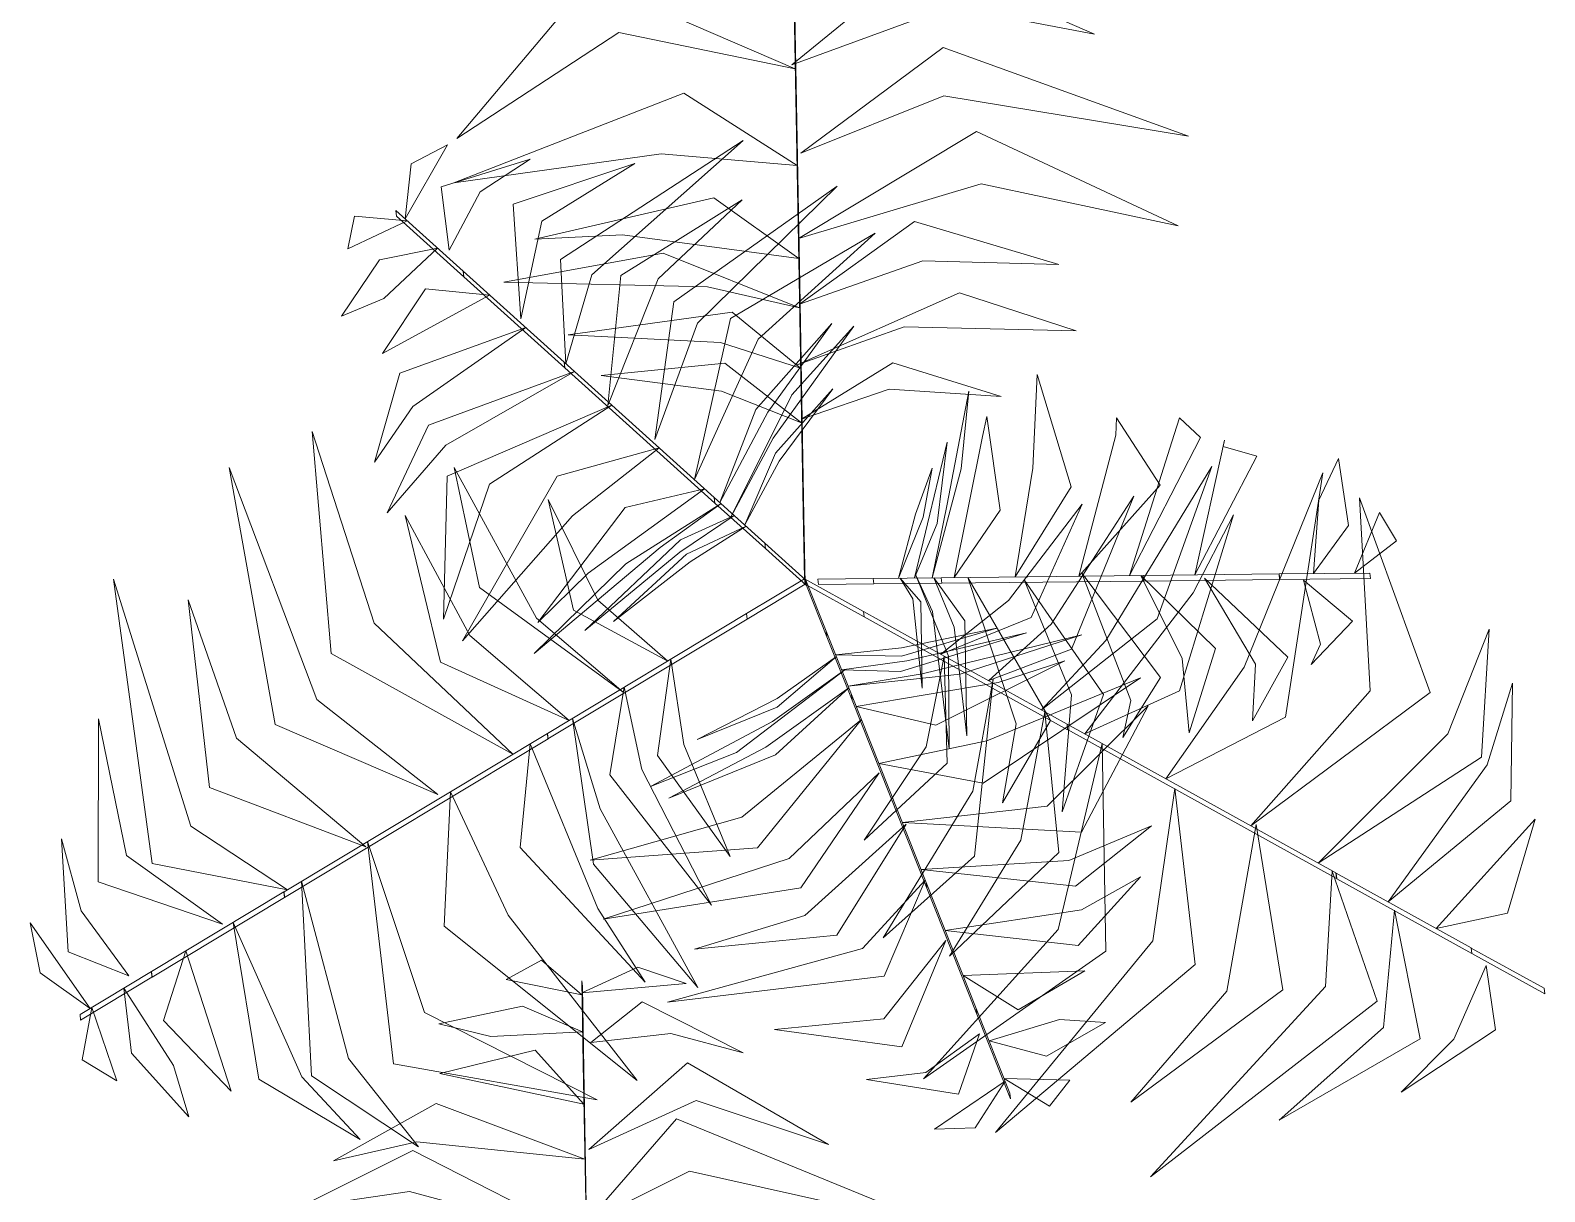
# Model space of a CAD drawing. Header units: millimetres. Extents: x 935 to 13922, y 3203 to 7816.
# Drawn here: x 3683.71 to 3714.22, y 6893.02 to 6916.41 of the extents above; entities that cross this region are included whole.
import ezdxf

# ---------------------------------------------------------------- set-up
doc = ezdxf.new("R2010")
doc.units = ezdxf.units.MM
doc.layers.add('PIANTE', color=7, linetype='Continuous', lineweight=5, true_color=0x007a00)

msp = doc.modelspace()

# ---------------------------------------------------------------- linework, layer by layer
at = {"layer": 'PIANTE'}
for points in [[(3699.048, 6915.72, 2.28), (3702.245, 6916.884, 1.807), (3705.148, 6916.333, 1.242), (3701.66, 6917.85, 1.993)], [(3699.12, 6915.638, 2.286), (3695.565, 6916.368, 1.728), (3692.304, 6914.236, 0.963), (3694.987, 6917.424, 1.723)], [(3699.198, 6911.41, 1.898), (3699.21, 6911.298, 1.898), (3699.099, 6917.487, 2.44), (3699.087, 6917.599, 2.44)], [(3699.233, 6913.939, 2.096), (3702.115, 6915.093, 1.679), (3707.042, 6914.28, 0.731), (3702.097, 6916.068, 1.765)], [(3699.155, 6913.688, 2.115), (3696.42, 6913.927, 1.657), (3692.239, 6913.342, 0.871), (3696.876, 6915.149, 1.848)], [(3699.182, 6912.222, 1.961), (3702.867, 6913.321, 1.395), (3706.83, 6912.477, 0.617), (3702.767, 6914.375, 1.502)], [(3691.261, 6912.613, 7.939), (3692.112, 6914.108, 7.533), (3691.385, 6913.724, 7.599)], [(3694.501, 6909.695, 8.07), (3695.022, 6911.486, 8.276), (3698.067, 6914.197, 7.091), (3694.389, 6911.794, 8.792)], [(3692.151, 6911.986, 8.205), (3692.775, 6913.161, 7.883), (3693.781, 6913.818, 7.753), (3691.988, 6913.259, 7.791)], [(3693.59, 6910.603, 8.213), (3694.012, 6912.571, 7.992), (3695.888, 6913.733, 7.563), (3693.439, 6912.913, 8.072)], [(3696.29, 6908.17, 6.41), (3697.153, 6910.518, 6.562), (3699.964, 6913.274, 5.545), (3696.676, 6910.947, 7.011)], [(3692.432, 6911.559, 8.368), (3692.444, 6911.447, 8.368), (3691.084, 6912.673, 7.877), (3691.071, 6912.785, 7.877)], [(3699.189, 6911.819, 1.952), (3695.638, 6912.293, 1.372), (3693.873, 6912.207, 1.054), (3697.481, 6913.036, 1.763)], [(3695.344, 6908.858, 7.251), (3696.357, 6911.41, 7.366), (3698.048, 6913.001, 6.734), (3695.605, 6911.475, 7.885)], [(3691.304, 6912.573, 7.976), (3690.105, 6912.014, 7.615), (3690.24, 6912.669, 7.63)], [(3699.206, 6910.9, 1.376), (3701.687, 6911.773, 1.582), (3704.429, 6911.698, 0.775), (3701.52, 6912.56, 2.41)], [(3697.089, 6907.363, 5.63), (3698.373, 6910.195, 5.651), (3700.726, 6912.326, 4.746), (3697.818, 6910.608, 6.148)], [(3691.914, 6912.024, 8.196), (3690.833, 6911.009, 7.893), (3689.976, 6910.655, 7.633), (3690.742, 6911.789, 7.83)], [(3699.206, 6910.823, 1.336), (3697.351, 6911.247, 1.332), (3693.248, 6911.342, 0.478), (3696.456, 6911.923, 1.804)], [(3694.464, 6909.729, 8.124), (3694.476, 6909.617, 8.124), (3692.444, 6911.447, 8.363), (3692.432, 6911.559, 8.363)], [(3699.281, 6906.727, -2.785), (3699.294, 6906.615, -2.785), (3699.21, 6911.299, 1.9), (3699.197, 6911.411, 1.9)], [(3692.963, 6911.079, 8.314), (3690.808, 6909.906, 7.976), (3691.668, 6911.207, 8.269)], [(3699.156, 6909.673, 0.168), (3701.314, 6910.442, 0.357), (3704.777, 6910.36, -0.65), (3702.429, 6911.127, 0.741)], [(3699.228, 6909.607, 0.12), (3697.614, 6910.127, 0.269), (3694.547, 6910.28, -0.288), (3697.847, 6910.736, 0.933)], [(3693.689, 6910.425, 8.229), (3691.415, 6908.835, 7.805), (3690.644, 6907.715, 7.551), (3691.154, 6909.507, 7.919)], [(3697.597, 6906.906, 4.696), (3698.568, 6908.719, 5.17), (3699.859, 6910.506, 4.561), (3698.325, 6908.773, 6.06)], [(3697.83, 6906.618, 3.369), (3698.673, 6908.198, 3.792), (3700.301, 6910.457, 3.036), (3699.048, 6909.073, 4.323)], [(3697.489, 6907.004, 5.262), (3697.502, 6906.892, 5.262), (3694.476, 6909.617, 8.113), (3694.464, 6909.729, 8.113)], [(3694.67, 6909.542, 7.936), (3692.083, 6908.058, 7.976), (3690.902, 6906.696, 7.564), (3691.731, 6908.463, 8.363)], [(3699.248, 6908.507, -0.98), (3697.632, 6909.144, -0.715), (3695.211, 6909.46, -0.957), (3697.703, 6909.711, -0.129)], [(3699.247, 6908.584, -0.941), (3701.012, 6909.186, -0.813), (3703.268, 6909.041, -1.559), (3701.084, 6909.715, -0.305)], [(3703.549, 6905.406, 10.153), (3703.908, 6907.595, 9.951), (3703.994, 6909.479, 9.202), (3704.677, 6907.221, 10.569)], [(3698.101, 6906.452, 2.164), (3698.795, 6907.738, 2.481), (3699.875, 6909.191, 1.89), (3698.718, 6907.895, 3.044)], [(3701.876, 6905.388, 8.467), (3702.178, 6906.869, 8.647), (3702.614, 6909.145, 8.123), (3702.461, 6907.579, 9.251)], [(3695.427, 6908.86, 7.222), (3692.957, 6907.271, 7.153), (3692.031, 6904.554, 5.793), (3692.107, 6907.435, 7.575)], [(3702.32, 6905.393, 9.292), (3702.894, 6908.233, 9.105), (3702.98, 6908.638, 8.863), (3703.245, 6906.751, 9.66)], [(3704.833, 6905.42, 11.052), (3705.574, 6908.262, 10.982), (3705.591, 6908.606, 9.623), (3706.471, 6907.249, 11.405)], [(3705.852, 6905.431, 11.765), (3706.749, 6908.275, 11.805), (3706.857, 6908.609, 11.394), (3707.283, 6908.215, 12.193)], [(3693.431, 6901.833, 1.961), (3690.637, 6904.475, 1.395), (3689.386, 6908.33, 0.617), (3689.774, 6903.862, 1.502)], [(3696.381, 6908.001, 6.323), (3694.634, 6906.634, 6.121), (3692.419, 6904.117, 5.372), (3694.321, 6907.43, 6.739)], [(3701.52, 6905.384, 7.138), (3701.827, 6906.671, 7.461), (3702.18, 6908.117, 7.158), (3701.981, 6906.478, 8.163)], [(3707.171, 6905.445, 12.059), (3707.767, 6908.156, 11.635), (3707.737, 6908.034, 11.381), (3708.415, 6907.838, 11.748)], [(3691.919, 6901.019, 2.096), (3689.479, 6902.938, 1.679), (3687.719, 6907.611, 0.731), (3688.643, 6902.435, 1.765)], [(3695.652, 6903.085, 0.168), (3693.906, 6904.57, 0.357), (3692.247, 6907.61, -0.65), (3692.756, 6905.193, 0.741)], [(3701.198, 6905.381, 5.936), (3701.539, 6906.668, 6.386), (3701.877, 6907.594, 6.362), (3701.697, 6906.605, 7.018)], [(3704.08, 6902.726, 1.336), (3705.374, 6904.121, 1.332), (3707.508, 6907.626, 0.478), (3706.408, 6904.558, 1.804)], [(3709.561, 6905.471, 12.026), (3709.668, 6906.951, 11.723), (3710.059, 6907.791, 11.463), (3710.263, 6906.438, 11.66)], [(3706.586, 6901.338, 2.115), (3708.161, 6903.587, 1.657), (3709.745, 6907.5, 0.871), (3708.992, 6902.581, 1.848)], [(3697.294, 6907.178, 5.462), (3694.948, 6905.477, 5.276), (3693.937, 6904.487, 5.034), (3695.693, 6906.805, 5.83)], [(3698.509, 6906.086, 0.143), (3698.521, 6905.974, 0.143), (3697.502, 6906.892, 5.263), (3697.489, 6907.004, 5.263)], [(3703.016, 6903.315, 0.12), (3704.273, 6904.452, 0.269), (3705.939, 6907.032, -0.288), (3704.684, 6903.947, 0.933)], [(3708.293, 6900.393, 2.286), (3710.702, 6903.107, 1.728), (3710.486, 6906.997, 0.963), (3711.906, 6903.079, 1.723)], [(3697.624, 6906.881, 4.637), (3696.398, 6905.996, 4.817), (3693.862, 6903.865, 4.293), (3695.709, 6905.665, 5.422)], [(3696.55, 6903.709, -0.941), (3695.145, 6904.936, -0.813), (3694.143, 6906.962, -1.559), (3694.651, 6904.734, -0.305)], [(3699.281, 6906.727, -2.785), (3699.294, 6906.615, -2.785), (3699.318, 6905.256, -8.417), (3699.306, 6905.368, -8.417)], [(3702.053, 6903.848, -0.98), (3703.413, 6904.929, -0.715), (3704.897, 6906.868, -0.957), (3703.869, 6904.584, -0.129)], [(3710.381, 6905.48, 11.806), (3710.885, 6906.704, 11.445), (3711.229, 6906.131, 11.46)], [(3694.564, 6902.515, 1.376), (3692.567, 6904.227, 1.582), (3691.262, 6906.639, 0.775), (3691.97, 6903.689, 2.41)], [(3697.888, 6906.643, 3.308), (3696.791, 6905.904, 3.631), (3694.878, 6904.328, 3.328), (3696.808, 6906.15, 4.333)], [(3698.128, 6906.427, 2.106), (3697.005, 6905.711, 2.556), (3695.455, 6904.507, 2.532), (3696.931, 6905.865, 3.189)], [(3704.951, 6902.243, 1.952), (3707.137, 6905.081, 1.372), (3707.945, 6906.653, 1.054), (3706.859, 6903.113, 1.763)], [(3698.509, 6906.086, 0.143), (3698.521, 6905.974, 0.143), (3699.347, 6905.23, -6.164), (3699.334, 6905.342, -6.164)], [(3704.892, 6905.478, 11.081), (3705.876, 6902.914, 11.196), (3705.72, 6902.17, 10.563), (3706.473, 6903.375, 11.715)], [(3706.13, 6905.433, 11.953), (3706.142, 6905.321, 11.953), (3708.877, 6905.351, 12.193), (3708.865, 6905.463, 12.193)], [(3708.864, 6905.463, 12.198), (3708.876, 6905.351, 12.198), (3710.708, 6905.371, 11.707), (3710.696, 6905.482, 11.707)], [(3688.892, 6899.103, 2.424), (3686.946, 6900.384, 2.141), (3685.386, 6905.356, 1.137), (3686.168, 6899.632, 2.276)], [(3698.14, 6904.667, -2.785), (3698.153, 6904.555, -2.785), (3699.318, 6905.256, -8.417), (3699.306, 6905.368, -8.417)], [(3700.495, 6904.709, -2.785), (3700.507, 6904.597, -2.785), (3699.318, 6905.256, -8.417), (3699.306, 6905.368, -8.417)], [(3699.745, 6904.309, 0.143), (3699.757, 6904.197, 0.143), (3699.347, 6905.23, -6.164), (3699.334, 6905.342, -6.164)], [(3700.687, 6905.374, 3.973), (3700.699, 6905.262, 3.973), (3699.588, 6905.25, -2.335), (3699.575, 6905.362, -2.335)], [(3700.687, 6905.374, 3.973), (3700.699, 6905.262, 3.973), (3702.071, 6905.277, 9.093), (3702.058, 6905.389, 9.093)], [(3701.235, 6905.38, 5.994), (3701.485, 6904.962, 6.311), (3701.675, 6903.162, 5.719), (3701.648, 6904.899, 6.874)], [(3701.547, 6905.441, 7.199), (3701.886, 6904.707, 7.621), (3702.219, 6901.942, 6.866), (3702.203, 6903.809, 8.153)], [(3701.913, 6905.388, 8.525), (3702.317, 6904.395, 9), (3702.578, 6902.206, 8.391), (3702.532, 6904.52, 9.89)], [(3702.058, 6905.389, 9.092), (3702.07, 6905.277, 9.092), (3706.142, 6905.321, 11.943), (3706.13, 6905.433, 11.943)], [(3702.596, 6905.395, 9.46), (3703.569, 6902.442, 9.481), (3703.292, 6900.853, 8.576), (3704.258, 6902.515, 9.978)], [(3703.73, 6905.343, 10.24), (3704.686, 6903.031, 10.392), (3704.495, 6900.671, 9.375), (3705.328, 6903.038, 10.841)], [(3706.08, 6905.433, 11.899), (3706.91, 6903.762, 12.106), (3707.054, 6902.262, 10.92), (3707.583, 6903.964, 12.621)], [(3707.365, 6905.382, 12.043), (3708.388, 6903.648, 11.822), (3708.332, 6902.506, 11.393), (3709.04, 6903.785, 11.902)], [(3709.36, 6905.339, 12.035), (3709.697, 6904.052, 11.712), (3709.514, 6903.643, 11.583), (3710.342, 6904.513, 11.621)], [(3690.469, 6899.968, 2.28), (3687.862, 6902.155, 1.807), (3686.888, 6904.944, 1.242), (3687.319, 6901.165, 1.993)], [(3698.14, 6904.667, -2.785), (3698.153, 6904.555, -2.785), (3694.138, 6902.14, 1.9), (3694.126, 6902.252, 1.9)], [(3700.495, 6904.709, -2.785), (3700.507, 6904.597, -2.785), (3704.606, 6902.327, 1.9), (3704.594, 6902.439, 1.9)], [(3699.745, 6904.309, 0.143), (3699.757, 6904.197, 0.143), (3700.264, 6902.922, 5.263), (3700.251, 6903.034, 5.263)], [(3699.935, 6903.834, 2.106), (3701.258, 6903.978, 2.556), (3703.182, 6904.37, 2.532), (3701.256, 6903.808, 3.189)], [(3700.054, 6903.535, 3.308), (3701.365, 6903.711, 3.631), (3703.778, 6904.276, 3.328), (3701.24, 6903.497, 4.333)], [(3700.185, 6903.204, 4.637), (3701.676, 6903.454, 4.817), (3704.894, 6904.24, 4.293), (3702.44, 6903.445, 5.422)], [(3709.649, 6899.642, 2.421), (3712.265, 6902.241, 1.885), (3713.1, 6904.355, 1.46), (3712.943, 6901.774, 1.971)], [(3696.616, 6903.748, -0.98), (3696.872, 6902.03, -0.715), (3697.809, 6899.775, -0.957), (3696.345, 6901.808, -0.129)], [(3699.948, 6903.799, 2.164), (3698.755, 6902.955, 2.481), (3697.143, 6902.131, 1.89), (3698.755, 6902.78, 3.044)], [(3700.349, 6902.791, 5.462), (3703.206, 6903.276, 5.276), (3704.552, 6903.716, 5.034), (3701.949, 6902.416, 5.83)], [(3702.12, 6903.81, -0.941), (3701.759, 6901.98, -0.813), (3700.506, 6900.099, -1.559), (3702.182, 6901.654, -0.305)], [(3700.117, 6903.531, 3.369), (3698.661, 6902.489, 3.792), (3696.2, 6901.185, 3.036), (3697.937, 6901.871, 4.323)], [(3700.803, 6901.649, 6.323), (3702.975, 6902.1, 6.121), (3706.076, 6903.374, 5.372), (3702.902, 6901.248, 6.739)], [(3703.109, 6903.345, 0.168), (3702.696, 6901.091, 0.357), (3700.893, 6898.133, -0.65), (3702.732, 6899.783, 0.741)], [(3695.673, 6903.181, 0.12), (3696.029, 6901.523, 0.269), (3697.431, 6898.79, -0.288), (3695.386, 6901.42, 0.933)], [(3700.198, 6903.169, 4.696), (3698.524, 6901.975, 5.17), (3696.575, 6900.945, 4.561), (3698.718, 6901.819, 6.06)], [(3700.251, 6903.034, 5.262), (3700.264, 6902.922, 5.262), (3701.768, 6899.138, 8.113), (3701.755, 6899.25, 8.113)], [(3711.059, 6898.861, 1.914), (3713.056, 6901.618, 1.065), (3713.567, 6903.262, 0.9), (3713.532, 6900.891, 0.785)], [(3701.277, 6900.456, 7.222), (3704.196, 6900.785, 7.153), (3706.23, 6902.81, 5.793), (3704.885, 6900.262, 7.575)], [(3687.582, 6898.41, 1.777), (3685.645, 6899.79, 0.91), (3685.081, 6902.543, 0.831), (3685.078, 6899.26, 0.588)], [(3694.63, 6902.554, 1.336), (3695.191, 6900.735, 1.332), (3697.16, 6897.134, 0.478), (3695.053, 6899.622, 1.804)], [(3700.451, 6902.535, 5.63), (3698.044, 6900.566, 5.651), (3694.991, 6899.699, 4.746), (3698.359, 6899.949, 6.148)], [(3704.146, 6902.688, 1.376), (3703.662, 6900.102, 1.582), (3702.226, 6897.766, 0.775), (3704.427, 6899.854, 2.41)], [(3704.593, 6902.44, 1.898), (3704.605, 6902.328, 1.898), (3710.02, 6899.329, 2.44), (3710.008, 6899.441, 2.44)], [(3694.126, 6902.253, 1.898), (3694.139, 6902.141, 1.898), (3688.834, 6898.95, 2.44), (3688.822, 6899.062, 2.44)], [(3693.777, 6902.041, 1.952), (3695.142, 6898.728, 1.372), (3696.099, 6897.243, 1.054), (3693.576, 6899.953, 1.763)], [(3705.304, 6902.047, 1.961), (3704.412, 6898.306, 1.395), (3701.7, 6895.296, 0.617), (3705.376, 6897.866, 1.502)], [(3700.809, 6901.457, 6.41), (3698.995, 6899.735, 6.562), (3695.253, 6898.511, 5.545), (3699.232, 6899.139, 7.011)], [(3692.175, 6901.077, 2.115), (3693.336, 6898.589, 1.657), (3695.933, 6895.26, 0.871), (3692.049, 6898.372, 1.848)], [(3706.765, 6901.145, 2.096), (3706.323, 6898.072, 1.679), (3703.156, 6894.212, 0.731), (3707.176, 6897.6, 1.765)], [(3701.353, 6900.422, 7.251), (3699.314, 6898.583, 7.366), (3697.092, 6897.906, 6.734), (3699.958, 6898.191, 7.885)], [(3701.654, 6899.509, 7.936), (3704.63, 6899.693, 7.976), (3706.292, 6900.39, 7.564), (3704.766, 6899.173, 8.363)], [(3708.4, 6900.415, 2.28), (3707.81, 6897.064, 1.807), (3705.881, 6894.825, 1.242), (3708.939, 6897.088, 1.993)], [(3712.031, 6898.323, 1.396), (3714.02, 6900.528, 0.52), (3713.465, 6898.631, 0.693)], [(3685.694, 6897.37, 0.521), (3684.736, 6898.676, -0.029), (3684.342, 6900.132, 0.023), (3684.474, 6897.856, -0.534)], [(3690.504, 6900.072, 2.286), (3691.65, 6896.628, 1.728), (3695.126, 6894.87, 0.963), (3691.024, 6895.6, 1.723)], [(3702.141, 6898.283, 8.229), (3704.885, 6898.7, 7.805), (3706.072, 6899.362, 7.551), (3704.821, 6897.982, 7.919)], [(3709.937, 6899.481, 2.424), (3709.802, 6897.156, 2.141), (3706.276, 6893.319, 1.137), (3710.841, 6896.858, 2.276)], [(3710.014, 6899.438, 2.451), (3710.026, 6899.326, 2.451), (3712.747, 6897.819, 1.001), (3712.735, 6897.931, 1.001)], [(3688.816, 6899.059, 2.451), (3688.828, 6898.947, 2.451), (3686.163, 6897.344, 1.001), (3686.151, 6897.456, 1.001)], [(3689.175, 6899.273, 2.421), (3690.118, 6895.707, 1.885), (3691.531, 6893.928, 1.46), (3689.375, 6895.354, 1.971)], [(3701.737, 6899.297, 8.07), (3700.476, 6897.922, 8.276), (3696.545, 6896.842, 7.091), (3700.907, 6897.366, 8.792)], [(3701.755, 6899.25, 8.124), (3701.768, 6899.138, 8.124), (3702.778, 6896.597, 8.363), (3702.765, 6896.709, 8.363)], [(3687.794, 6898.442, 1.914), (3689.183, 6895.334, 1.065), (3690.352, 6894.07, 0.9), (3688.316, 6895.286, 0.785)], [(3711.193, 6898.693, 1.777), (3710.966, 6896.326, 0.91), (3708.864, 6894.461, 0.831), (3711.708, 6896.1, 0.588)], [(3684.918, 6896.713, -0.442), (3683.71, 6898.438, -1.112), (3683.91, 6897.432, -1.218)], [(3686.842, 6897.87, 1.396), (3687.757, 6895.044, 0.52), (3686.391, 6896.473, 0.693)], [(3702.151, 6898.08, 8.213), (3700.901, 6896.502, 7.992), (3698.703, 6896.292, 7.563), (3701.263, 6895.942, 8.072)], [(3712.737, 6897.93, 1.007), (3712.749, 6897.818, 1.007), (3714.215, 6897.006, -0.669), (3714.203, 6897.118, -0.669)], [(3694.823, 6896.99, -0.365), (3693.294, 6897.297, -1.079), (3694.008, 6897.685, -1.274)], [(3694.823, 6897.03, -0.442), (3696.92, 6897.213, -1.112), (3695.949, 6897.543, -1.218)], [(3713.038, 6897.579, 0.521), (3712.386, 6896.096, -0.029), (3711.321, 6895.027, 0.023), (3713.227, 6896.279, -0.534)], [(3686.149, 6897.454, 1.007), (3686.161, 6897.342, 1.007), (3684.725, 6896.479, -0.669), (3684.712, 6896.591, -0.669)], [(3694.849, 6895.593, 1.007), (3694.861, 6895.481, 1.007), (3694.831, 6897.157, -0.669), (3694.819, 6897.269, -0.669)], [(3702.502, 6897.375, 8.314), (3704.954, 6897.471, 7.976), (3703.606, 6896.686, 8.269)], [(3685.595, 6897.12, 0.385), (3686.595, 6895.565, -0.02), (3686.902, 6894.53, -0.551), (3685.748, 6895.813, -0.457)], [(3684.952, 6896.733, -0.365), (3685.451, 6895.256, -1.079), (3684.758, 6895.68, -1.274)], [(3694.836, 6896.24, 0.385), (3692.99, 6896.151, -0.02), (3691.94, 6896.403, -0.551), (3693.628, 6896.761, -0.457)], [(3695.003, 6896.029, 0.521), (3696.613, 6896.206, -0.029), (3698.071, 6895.818, 0.023), (3696.034, 6896.843, -0.534)], [(3702.765, 6896.709, 8.368), (3702.778, 6896.597, 8.368), (3703.454, 6894.895, 7.877), (3703.442, 6895.007, 7.877)], [(3703.024, 6896.062, 8.196), (3704.443, 6896.493, 7.893), (3705.368, 6896.43, 7.633), (3704.178, 6895.754, 7.83)], [(3702.828, 6896.202, 8.205), (3701.748, 6895.425, 7.883), (3700.555, 6895.282, 7.753), (3702.41, 6894.989, 7.791)], [(3694.862, 6894.785, 1.396), (3691.958, 6895.405, 0.52), (3693.878, 6895.874, 0.693)], [(3694.905, 6892.481, 2.451), (3694.917, 6892.369, 2.451), (3694.861, 6895.479, 1.001), (3694.849, 6895.591, 1.001)], [(3694.96, 6893.874, 1.777), (3697.124, 6894.862, 0.91), (3699.79, 6893.974, 0.831), (3696.948, 6895.617, 0.588)], [(3703.348, 6895.246, 7.939), (3701.923, 6894.282, 7.533), (3702.744, 6894.305, 7.599)], [(3703.327, 6895.3, 7.976), (3704.65, 6895.269, 7.615), (3704.239, 6894.743, 7.63)], [(3694.882, 6893.674, 1.914), (3691.495, 6894.025, 1.065), (3689.817, 6893.646, 0.9), (3691.887, 6894.801, 0.785)], [(3694.906, 6892.393, 2.424), (3696.987, 6893.438, 2.141), (3702.073, 6892.303, 1.137), (3696.725, 6894.487, 2.276)], [(3694.911, 6892.063, 2.421), (3691.351, 6893.029, 1.885), (3689.104, 6892.695, 1.46), (3691.417, 6893.85, 1.971)]]:
    msp.add_3dface(points, dxfattribs=at)

doc.saveas('drawing.dxf')
